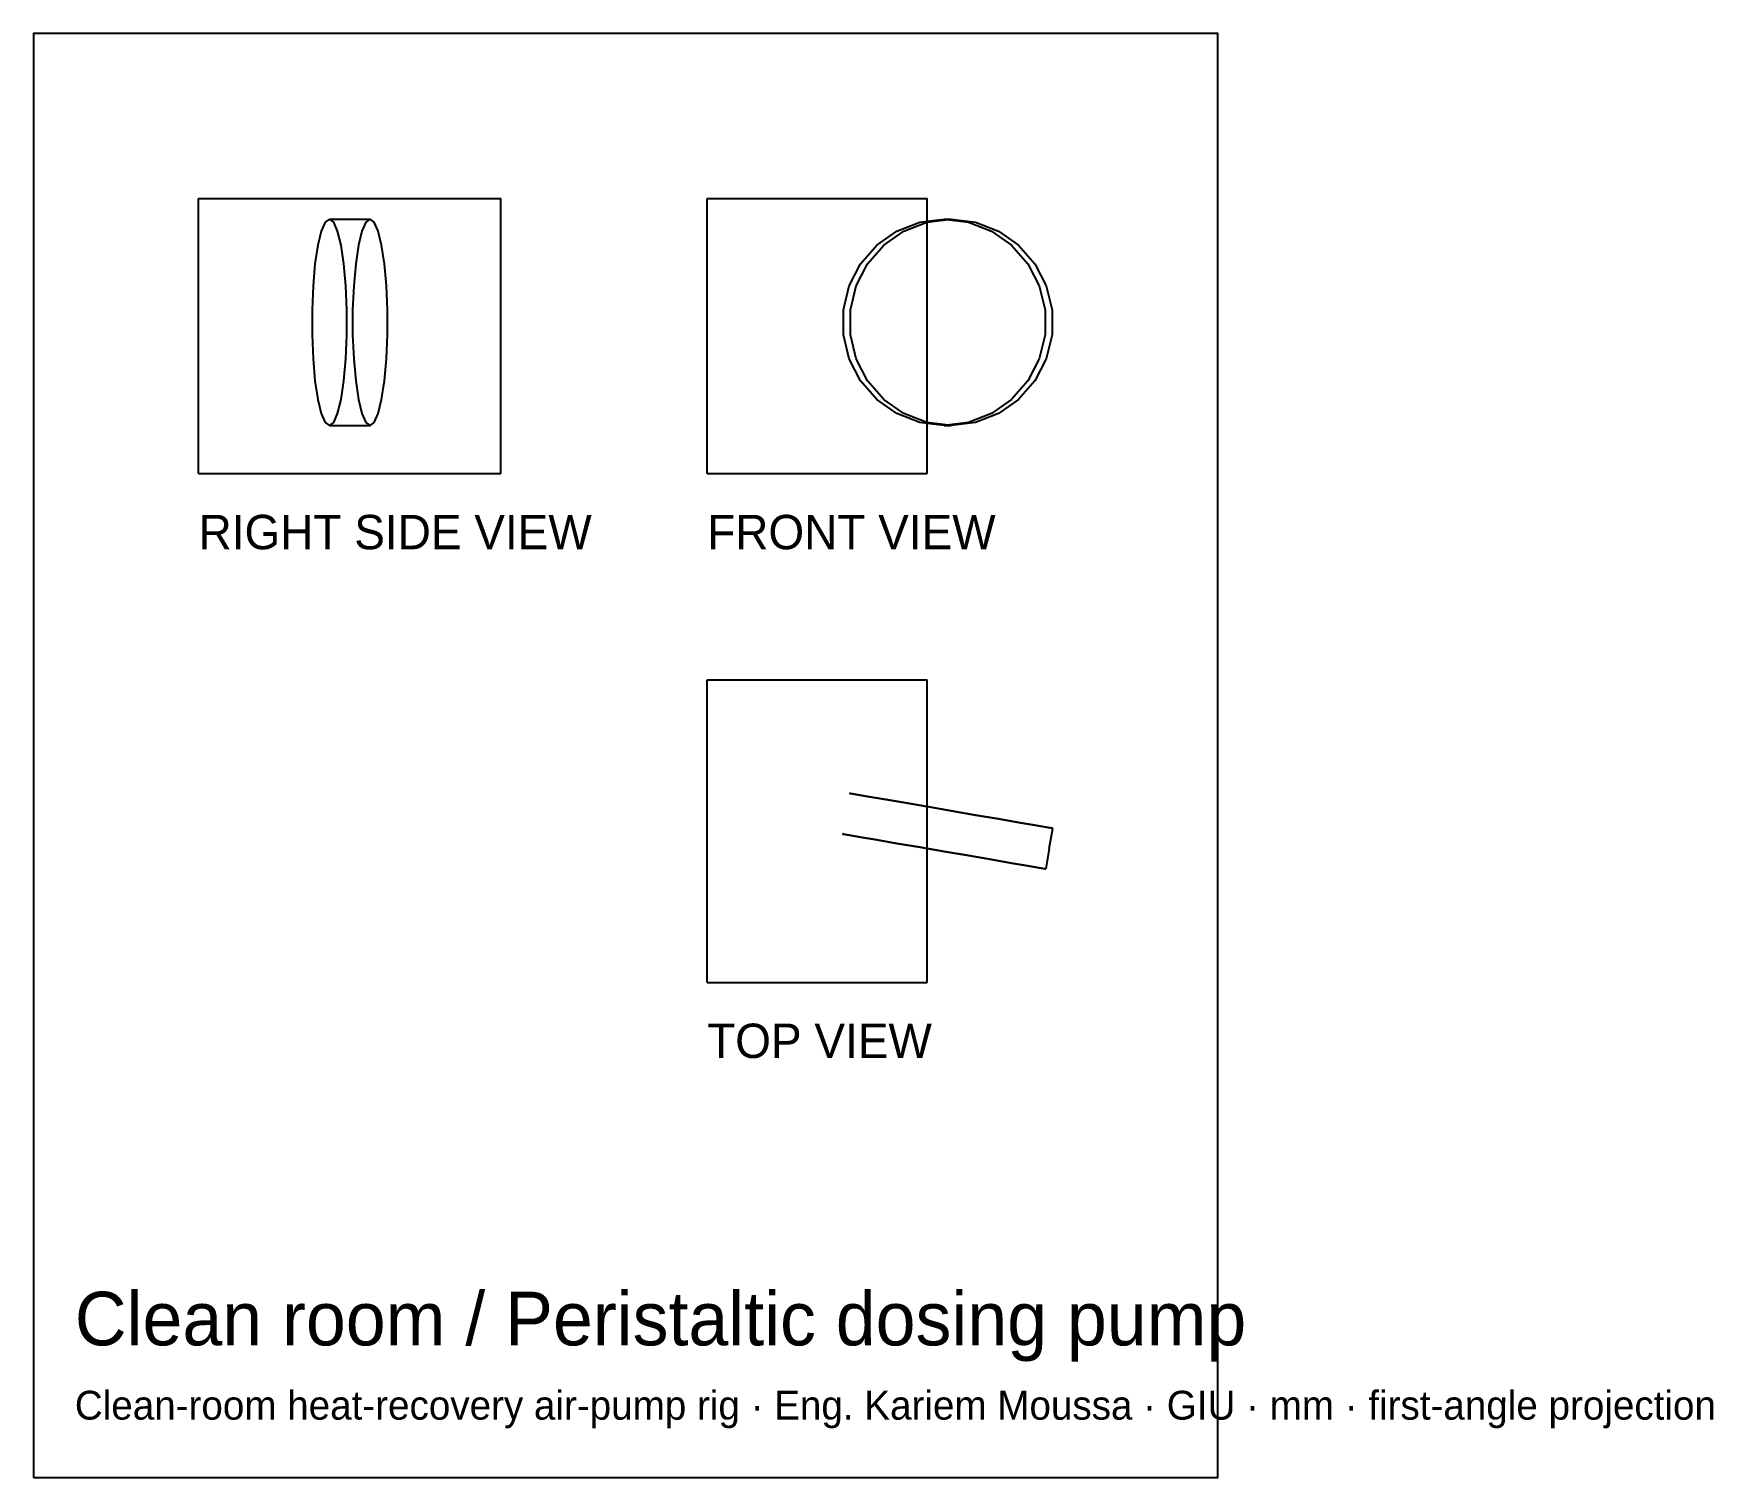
# Model space of a CAD drawing. Header units: millimetres. Extents: x 214 to 336, y 36 to 141.
import ezdxf

# ---------------------------------------------------------------- set-up
doc = ezdxf.new("R2010")
doc.units = ezdxf.units.MM
for name, color, linetype in [('BORDER', 7, 'Continuous'), ('HIDDEN', 8, 'Continuous'), ('TEXT', 5, 'Continuous'), ('VISIBLE', 7, 'Continuous')]:
    doc.layers.add(name, color=color, linetype=linetype)

msp = doc.modelspace()

# ---------------------------------------------------------------- linework, layer by layer
at = {"layer": 'BORDER'}
msp.add_lwpolyline([(214, 36), (300.15, 36), (300.15, 141), (214, 141)], close=True, dxfattribs=at)
at = {"layer": 'HIDDEN'}
for points in [[(226, 129), (248, 129)], [(226, 109), (226, 129)], [(248, 109), (248, 129)], [(263, 109), (263, 129)], [(263, 129), (279, 129)], [(279, 109), (279, 129)], [(235.83, 127.28), (235.52, 127.5)], [(236.11, 126.64), (235.83, 127.28)], [(238.78, 127.28), (238.78, 127.28)], [(239.07, 126.64), (238.78, 127.28)], [(276.81, 126.64), (278.48, 127.28)], [(277.32, 126.64), (278.99, 127.28)], [(278.48, 127.28), (279, 127.35)], [(278.99, 127.28), (280.75, 127.5)], [(236.37, 125.61), (236.11, 126.64)], [(239.32, 125.61), (239.07, 126.64)], [(275.34, 125.61), (276.81, 126.64)], [(275.85, 125.61), (277.32, 126.64)], [(236.57, 124.26), (236.37, 125.61)], [(239.53, 124.26), (239.32, 125.61)], [(274.16, 124.26), (275.34, 125.61)], [(274.67, 124.26), (275.85, 125.61)], [(236.71, 122.66), (236.57, 124.26)], [(239.67, 122.66), (239.53, 124.26)], [(273.33, 122.66), (274.16, 124.26)], [(273.84, 122.66), (274.67, 124.26)], [(236.79, 120.9), (236.71, 122.66)], [(239.74, 120.9), (239.67, 122.66)], [(272.91, 120.9), (273.33, 122.66)], [(273.42, 120.9), (273.84, 122.66)], [(236.79, 119.1), (236.79, 120.9)], [(239.74, 119.1), (239.74, 120.9)], [(272.91, 119.1), (272.91, 120.9)], [(273.42, 119.1), (273.42, 120.9)], [(236.71, 117.34), (236.79, 119.1)], [(239.67, 117.34), (239.74, 119.1)], [(273.33, 117.34), (272.91, 119.1)], [(273.84, 117.34), (273.42, 119.1)], [(236.57, 115.74), (236.71, 117.34)], [(239.53, 115.74), (239.67, 117.34)], [(274.16, 115.74), (273.33, 117.34)], [(274.67, 115.74), (273.84, 117.34)], [(236.37, 114.39), (236.57, 115.74)], [(239.32, 114.39), (239.53, 115.74)], [(275.34, 114.39), (274.16, 115.74)], [(275.85, 114.39), (274.67, 115.74)], [(236.11, 113.36), (236.37, 114.39)], [(239.07, 113.36), (239.32, 114.39)], [(276.81, 113.36), (275.34, 114.39)], [(277.32, 113.36), (275.85, 114.39)], [(235.52, 112.5), (235.83, 112.72)], [(235.83, 112.72), (236.11, 113.36)], [(238.78, 112.72), (239.07, 113.36)], [(238.78, 112.72), (238.78, 112.72)], [(278.48, 112.72), (276.81, 113.36)], [(278.99, 112.72), (277.32, 113.36)], [(279, 112.65), (278.48, 112.72)], [(280.75, 112.5), (278.99, 112.72)], [(226, 109), (248, 109)], [(263, 109), (279, 109)], [(263, 72), (263, 94)], [(263, 94), (279, 94)], [(279, 72), (279, 94)], [(273.36, 85.75), (273.42, 85.74)], [(273.42, 85.74), (273.36, 85.75)], [(273.42, 85.74), (273.84, 85.67)], [(273.84, 85.67), (273.42, 85.74)], [(273.84, 85.67), (274.67, 85.53)], [(274.67, 85.53), (273.84, 85.67)], [(274.67, 85.53), (275.85, 85.32)], [(275.85, 85.32), (274.67, 85.53)], [(275.85, 85.32), (277.32, 85.07)], [(277.32, 85.07), (275.85, 85.32)], [(277.32, 85.07), (278.99, 84.78)], [(278.99, 84.78), (277.32, 85.07)], [(278.99, 84.78), (279, 84.78)], [(280.75, 84.48), (278.99, 84.78)], [(282.52, 84.17), (280.75, 84.48)], [(284.19, 83.89), (282.52, 84.17)], [(285.66, 83.63), (284.19, 83.89)], [(286.84, 83.43), (285.66, 83.63)], [(287.67, 83.29), (286.84, 83.43)], [(288.09, 83.21), (287.67, 83.29)], [(288.15, 83.2), (288.09, 83.21)], [(272.85, 82.8), (272.91, 82.79)], [(272.91, 82.79), (272.85, 82.8)], [(272.91, 82.79), (273.33, 82.71)], [(273.33, 82.71), (272.91, 82.79)], [(273.33, 82.71), (274.16, 82.57)], [(274.16, 82.57), (273.33, 82.71)], [(274.16, 82.57), (275.34, 82.37)], [(275.34, 82.37), (274.16, 82.57)], [(275.34, 82.37), (276.81, 82.11)], [(276.81, 82.11), (275.34, 82.37)], [(276.81, 82.11), (278.48, 81.83)], [(278.48, 81.83), (276.81, 82.11)], [(278.48, 81.83), (279, 81.74)], [(280.25, 81.52), (278.48, 81.83)], [(282.01, 81.22), (280.25, 81.52)], [(283.68, 80.93), (282.01, 81.22)], [(285.15, 80.68), (283.68, 80.93)], [(286.33, 80.47), (285.15, 80.68)], [(287.16, 80.33), (286.33, 80.47)], [(287.58, 80.26), (287.16, 80.33)], [(287.64, 80.25), (287.58, 80.26)], [(263, 72), (279, 72)]]:
    msp.add_lwpolyline(points, dxfattribs=at)
at = {"layer": 'VISIBLE'}
for points in [[(226, 129), (248, 129)], [(226, 109), (226, 129)], [(248, 109), (248, 129)], [(263, 109), (263, 129)], [(263, 129), (279, 129)], [(279, 109), (279, 129)], [(235.22, 127.28), (234.93, 126.64)], [(235.52, 127.5), (235.22, 127.28)], [(235.52, 127.5), (238.48, 127.5)], [(238.17, 127.28), (237.89, 126.64)], [(238.48, 127.5), (238.17, 127.28)], [(238.78, 127.28), (238.48, 127.5)], [(279, 127.35), (280.25, 127.5)], [(280.25, 127.5), (282.01, 127.28)], [(280.25, 127.5), (280.75, 127.5)], [(280.75, 127.5), (282.52, 127.28)], [(282.01, 127.28), (283.68, 126.64)], [(282.52, 127.28), (284.19, 126.64)], [(234.93, 126.64), (234.68, 125.61)], [(237.89, 126.64), (237.63, 125.61)], [(283.68, 126.64), (285.15, 125.61)], [(284.19, 126.64), (285.66, 125.61)], [(234.68, 125.61), (234.47, 124.26)], [(237.63, 125.61), (237.43, 124.26)], [(285.15, 125.61), (286.33, 124.26)], [(285.66, 125.61), (286.84, 124.26)], [(234.47, 124.26), (234.33, 122.66)], [(237.43, 124.26), (237.29, 122.66)], [(286.33, 124.26), (287.16, 122.66)], [(286.84, 124.26), (287.67, 122.66)], [(234.33, 122.66), (234.26, 120.9)], [(237.29, 122.66), (237.21, 120.9)], [(287.16, 122.66), (287.58, 120.9)], [(287.67, 122.66), (288.09, 120.9)], [(234.26, 120.9), (234.26, 119.1)], [(237.21, 120.9), (237.21, 119.1)], [(287.58, 120.9), (287.58, 119.1)], [(288.09, 120.9), (288.09, 119.1)], [(234.26, 119.1), (234.33, 117.34)], [(237.21, 119.1), (237.29, 117.34)], [(287.58, 119.1), (287.16, 117.34)], [(288.09, 119.1), (287.67, 117.34)], [(234.33, 117.34), (234.47, 115.74)], [(237.29, 117.34), (237.43, 115.74)], [(287.16, 117.34), (286.33, 115.74)], [(287.67, 117.34), (286.84, 115.74)], [(234.47, 115.74), (234.68, 114.39)], [(237.43, 115.74), (237.63, 114.39)], [(286.33, 115.74), (285.15, 114.39)], [(286.84, 115.74), (285.66, 114.39)], [(234.68, 114.39), (234.93, 113.36)], [(237.63, 114.39), (237.89, 113.36)], [(285.15, 114.39), (283.68, 113.36)], [(285.66, 114.39), (284.19, 113.36)], [(234.93, 113.36), (235.22, 112.72)], [(235.22, 112.72), (235.52, 112.5)], [(235.52, 112.5), (238.48, 112.5)], [(237.89, 113.36), (238.17, 112.72)], [(238.17, 112.72), (238.48, 112.5)], [(238.48, 112.5), (238.78, 112.72)], [(280.25, 112.5), (279, 112.65)], [(282.01, 112.72), (280.25, 112.5)], [(280.25, 112.5), (280.75, 112.5)], [(282.52, 112.72), (280.75, 112.5)], [(283.68, 113.36), (282.01, 112.72)], [(284.19, 113.36), (282.52, 112.72)], [(226, 109), (248, 109)], [(263, 109), (279, 109)], [(263, 72), (263, 94)], [(263, 94), (279, 94)], [(279, 72), (279, 94)], [(279, 84.78), (280.75, 84.48)], [(280.75, 84.48), (282.52, 84.17)], [(282.52, 84.17), (284.19, 83.89)], [(284.19, 83.89), (285.66, 83.63)], [(285.66, 83.63), (286.84, 83.43)], [(286.84, 83.43), (287.67, 83.29)], [(287.67, 83.29), (288.09, 83.21)], [(287.89, 81.73), (288.15, 83.2)], [(288.09, 83.21), (288.15, 83.2)], [(279, 81.74), (280.25, 81.52)], [(280.25, 81.52), (282.01, 81.22)], [(282.01, 81.22), (283.68, 80.93)], [(283.68, 80.93), (285.15, 80.68)], [(285.15, 80.68), (286.33, 80.47)], [(287.89, 81.73), (287.64, 80.25)], [(286.33, 80.47), (287.16, 80.33)], [(287.16, 80.33), (287.58, 80.26)], [(287.58, 80.26), (287.64, 80.25)], [(263, 72), (279, 72)]]:
    msp.add_lwpolyline(points, dxfattribs=at)

# ---------------------------------------------------------------- texts
at = {"layer": 'TEXT'}
for s, height, p in [('RIGHT SIDE VIEW', 2.5, (226, 103.5)), ('FRONT VIEW', 2.5, (263, 103.5)), ('TOP VIEW', 2.5, (263, 66.5)), ('Clean room / Peristaltic dosing pump', 3.9, (217, 45.6)), ('Clean-room heat-recovery air-pump rig · Eng. Kariem Moussa · GIU · mm · first-angle projection', 2.1, (217, 40.2))]:
    msp.add_text(s, height=height, dxfattribs=at).set_placement(p)

doc.saveas('drawing.dxf')
